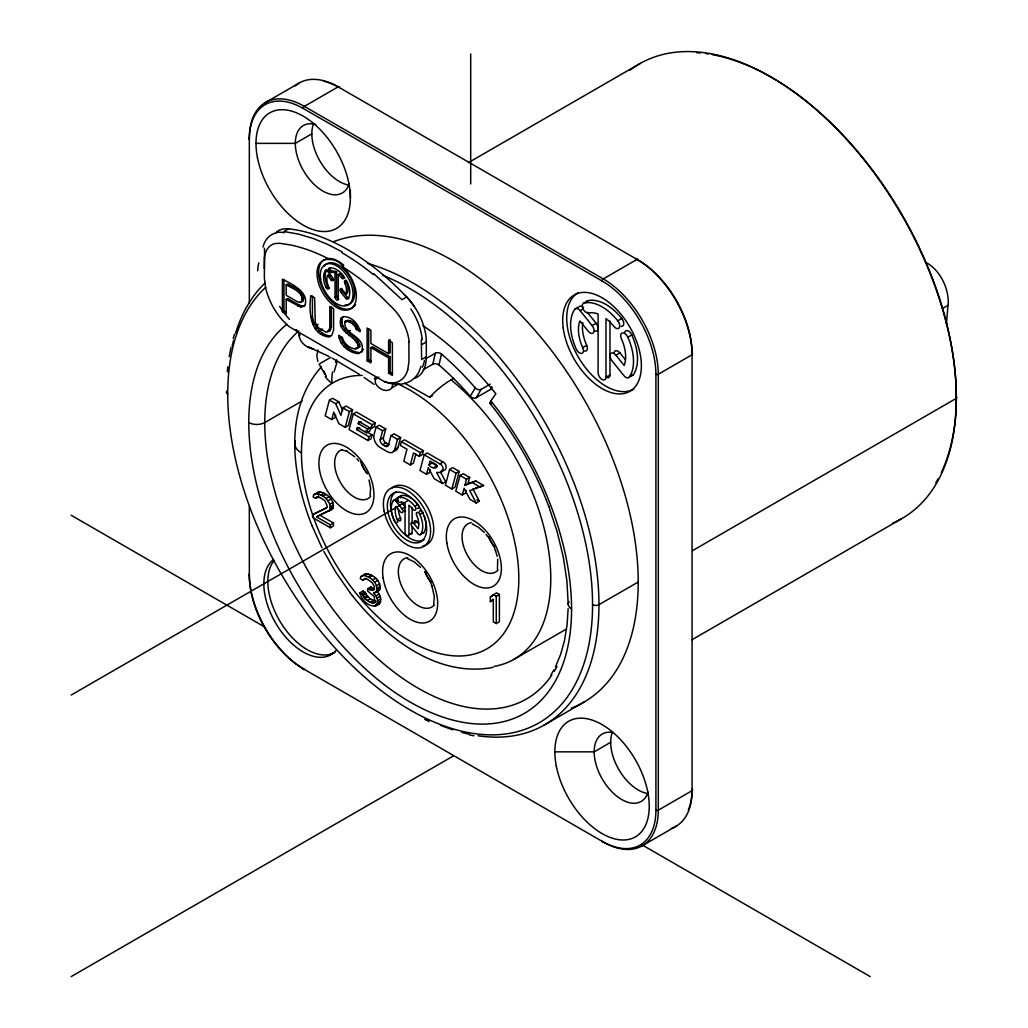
<?xml version="1.0" encoding="UTF-8"?>
<svg xmlns="http://www.w3.org/2000/svg" width="1028" height="1028" viewBox="0 0 1028 1028"><rect width="100%" height="100%" fill="white"/><g stroke="black" fill="none" stroke-linecap="round" stroke-linejoin="round"><path stroke-width="1.5" d="M350.368 197.864L350.368 190.296M276.673 231.853A44.487 25.687 60 0 1 288.688 228.846A222.446 128.436 60 0 1 406.664 296.951A44.487 25.687 60 0 1 426.324 341.977L426.324 356.806L421.608 359.53L421.339 339.831M712.327 54.612A260.778 150.563 60 0 1 956.04 384.896L956.233 404.274A260.778 150.563 60 0 1 941.301 472.507M568.137 608.64L567.083 624.844L564.475 640.662L560.62 654.438L555.48 666.825M264.479 258.041L264.363 277.997L265.532 287.236A44.114 25.327 59.9 0 0 289.472 326.853L383.855 381.324A45.103 30.673 50.3 0 0 420.837 366.405M946.415 323.871L948.009 305.355L942.509 308.528M227.291 371.815L227.792 366.906M264.582 249.341L264.312 268.719M229.218 356.703L230.992 347.438M334.074 371.853L336.709 363.128A23.091 11.655 -66.1 0 1 336.876 362.678M378.857 377.083C367.78 381.375 384.896 396.525 391.912 387.787L392.979 383.097M423.266 369.694L432.814 364.182L435.307 353.234A4.459 3.084 12.8 0 1 441.5 354.056A242.467 139.988 60 0 1 475.283 387.877A4.459 3.392 30.2 0 0 481.232 389.304L490.24 384.112M491.795 387.132L490.356 389.535L476.195 397.707A4.459 3.392 30.1 0 1 470.271 396.243A226.892 131.006 60 0 0 439.007 364.991L441.513 354.043M326.776 507.588L312.615 514.63L312.615 517.534L330.309 527.749L333.457 525.938L333.457 523.034L330.309 524.845L316.547 516.904L329.821 510.081C332.134 501.908 323.113 494.121 315.57 493.736L313.604 494.918L313.116 496.948L315.57 498.362L318.719 496.55M328.844 511.25L332.969 508.256C335.282 500.096 326.262 492.309 318.719 491.911L313.604 494.918M359.813 592.886L362.267 594.312L364.722 598.63L370.131 602.331L372.586 603.166L375.734 601.354L370.324 598.81L366.88 595.662L365.415 592.488L362.948 591.074L359.813 592.886C361.355 599.812 368.448 607.33 376.03 605.736C379.268 602.138 377.019 595.983 373.575 593.297L376.518 591.524C378.805 583.596 370.209 575.77 362.755 575.462L360.789 576.644L360.301 578.687L362.755 580.1L365.904 578.289M375.541 592.693L379.666 589.712C381.941 581.784 373.357 573.958 365.904 573.65L360.789 576.644M370.016 495.547L370.645 488.3L369.039 479.973M433.726 604.066L434.304 596.266L431.799 585.639M497.423 569.114L497.732 559.155M327.906 331.864L329.808 328.086L329.808 306.524L333.599 308.721L333.599 330.284L331.697 335.449L329.178 336.773C309.492 335.231 308.747 310.096 310.841 295.576L314.632 297.773L315.275 322.484L318.423 327.778L326.017 332.16L329.487 330.952L331.376 327.187L331.376 307.154M356.986 348.646L358.245 347.297C357.153 335.256 335.77 332.622 341.18 317.96L342.761 317.061C337.338 331.71 358.733 334.344 359.826 346.385C354.133 352.925 343.532 344.149 342.452 337.48L338.649 335.282C339.767 344.868 348.788 352.925 358.245 353.555L362.344 351.319L360.777 352.231L363.616 349.276M407.782 369.515L408.964 361.65L408.887 341.617M342.735 410.647L338.854 401.909L332.558 398.273L329.423 400.085L325.208 415.826L331.71 419.578L334.858 417.766L335.668 414.759M331.71 419.578L333.727 412.074L338.906 423.729L345.19 427.365L348.338 425.541L352.553 409.812L346.038 406.06L342.889 407.872L340.885 415.389L335.706 403.721L329.423 400.085M345.19 427.365L349.404 411.637L352.553 409.812M370.812 427.262L367.664 429.074L358.232 423.626L358.823 421.429L371.185 428.56L374.32 426.748L375.336 422.971L356.459 412.074L353.311 413.886L349.096 429.614L367.973 440.511L371.121 438.699L372.136 434.921L365.261 430.963M372.136 434.921L368.988 436.746L356.626 429.601L357.217 427.404L366.649 432.852L369.797 431.04L370.478 428.522M366.649 432.852L367.664 429.074M367.973 440.511L368.988 436.746M371.185 428.56L372.187 424.782L375.336 422.971M376.107 427.044L374.012 434.857A8.892 5.14 60 0 0 380.09 447.501L387.248 451.639A11.128 6.425 60 0 0 394.842 449.287L397.99 447.476L400.637 437.581L394.122 433.816L390.974 435.628L388.404 445.252A4.446 2.57 60 0 1 385.359 446.191L382.686 444.649A3.559 2.056 60 0 1 380.257 439.586L382.609 430.809L385.757 428.984L379.242 425.232L376.107 427.044L382.609 430.809M388.995 444.61A4.446 2.57 60 0 1 388.507 444.379L385.834 442.837A3.559 2.056 60 0 1 383.405 437.774L385.757 428.984M394.842 449.287L397.489 439.393L400.637 437.581M410.3 464.952L413.513 453.001L419.27 456.316L422.405 454.504L423.42 450.727L404.544 439.83L401.395 441.654L400.393 445.42L406.998 449.236L403.798 461.199L410.3 464.952L413.449 463.14L415.852 454.17M419.27 456.316L420.272 452.551L423.42 450.727M441.449 470.541C447.373 472.006 447.501 463.795 443.055 462.073L427.327 452.988L424.191 454.8L419.977 470.528L426.479 474.293L429.627 472.482L430.346 469.809M426.479 474.293L428.278 467.611L434.124 478.701L442.49 483.533L445.638 481.721L440.511 472.006M436.347 464.759C439.187 470.13 429.73 467.868 429.01 464.862L430.025 461.084L436.322 464.707M449.583 469.475L445.368 485.203L451.883 488.955L455.031 487.144L459.246 471.415L452.731 467.65L449.583 469.475L456.098 473.227L459.246 471.415M451.883 488.955L456.098 473.227M469.667 477.429L466.519 479.254L464.9 485.332L468.048 483.507L469.667 477.429L463.153 473.677L460.017 475.489L455.802 491.217L462.304 494.982L465.453 493.157L466.172 490.484M462.304 494.982L464.103 488.287L469.963 499.402L476.247 503.026L479.395 501.201L472.88 488.865M233.202 338.533L234.461 334.228M317.858 349.995L316.83 355.752L317.858 361.355M376.03 605.736C382.943 604.04 381.311 594.724 376.711 591.486L378.677 590.882M286.195 284.833C292.106 288.393 304.956 292.505 301.358 301.936L298.197 302.193L286.195 295.254L286.195 284.833L287.763 283.921C293.674 287.48 306.537 291.605 302.939 301.024L300.099 302.592M360.455 330.052L357.924 328.6C356.575 323.576 349.995 318.14 344.971 321.546C342.414 334.241 365.158 335.848 362.036 350.175M345.922 322.355L346.552 320.633M553.912 669.883L550.944 674.959M470.233 396.268L475.283 387.877M476.195 397.707L481.232 389.316M491.577 403.477A11.308 2.39 -38.8 0 1 490.819 400.92L495.856 393.75A242.467 139.988 60 0 0 422.881 325.645M315.57 498.362L318.654 495.984M362.755 580.1L365.21 578.623L367.677 579.458L372.097 582.593L374.552 586.911L372.586 590.419L367.677 588.736L367.677 591.049L374.064 596.484L375.04 601.688L372.586 603.166M321.507 366.739C282.533 409.915 292.312 476.092 312.024 525.771M303.26 306.498L305.162 304.815C308.657 291.374 291.592 284.036 282.404 279.153L282.404 311.857L286.195 314.041L286.195 299.431L287.763 298.531L299.148 305.098L302.309 306.228L304.828 305.599L300.729 307.128L286.195 299.431M490.369 596.96L496.46 592.796L499.402 594.492L499.402 621.747L496.267 623.559L493.311 621.85L493.311 599.247L490.369 601.598L490.369 596.96L493.504 595.148M316.752 493.093L318.719 491.911M363.938 574.832L365.904 573.65M296.694 329.808L295.807 330.502M453.656 378.33L447.835 381.825A22.77 4.819 -38.8 0 0 429.832 397.206M264.749 102.928L299.945 82.6M311.831 133.846L295.319 143.38L255.998 143.38M288.688 228.846L283.972 231.57L298.274 234.05L312.872 238.355L327.778 244.446L341.99 251.809M468.421 162.63L640.264 63.415M333.625 279.757A2.313 1.336 60 0 1 332.468 278.871L329.024 274.592L327.457 275.504A13.904 8.031 60 0 0 328.613 286.645A2.313 1.336 60 0 1 328.215 289.048A2.313 1.336 60 0 1 325.927 287.262A18.543 10.704 60 0 1 325.323 270.66L326.891 269.747A18.543 10.704 60 0 0 327.508 286.349A2.313 1.336 60 0 0 329.525 288.161M344.868 277.817A2.313 1.336 60 0 1 343.159 276.879A13.904 8.031 60 0 0 339.882 273.628L338.302 274.54A13.904 8.031 60 0 1 341.579 277.791A2.313 1.336 60 0 0 343.827 278.382A2.313 1.336 60 0 0 343.224 275.453A18.543 10.704 60 0 0 329.153 268.038A2.313 1.336 60 0 0 328.754 270.441A2.313 1.336 60 0 0 331.029 272.227L332.609 271.315A13.904 8.031 60 0 1 336.606 271.739L336.606 296.167A2.313 1.336 60 0 0 338.777 299.212M298.197 291.759L299.778 290.847M331.029 272.227A13.904 8.031 60 0 1 335.025 272.638L336.606 271.739M300.099 293.545L301.667 292.646M301.358 295.666L302.939 294.766M327.457 275.504L330.9 279.783L332.468 278.871M302.001 298.12L303.568 297.221M302.001 300.215L303.568 299.302M282.404 311.857L283.972 310.944L286.504 312.409M341.579 277.791L343.159 276.879M325.927 287.262L327.508 286.349M297.567 305.997L299.148 305.098M300.729 307.128L302.309 306.228M346.295 282.006A13.904 8.031 60 0 1 347.451 293.147L345.883 294.059A13.904 8.031 60 0 0 344.727 282.918L346.295 282.006A2.313 1.336 60 0 1 346.089 280.181M344.727 282.918A2.313 1.336 60 0 1 345.125 280.515A2.313 1.336 60 0 1 347.413 282.302A18.543 10.704 60 0 1 348.017 298.904A2.313 1.336 60 0 1 345.781 298.3L340.821 292.119L342.388 291.22A2.313 1.336 60 0 1 341.759 288.328M338.302 274.54L338.302 298.968A2.313 1.336 60 0 1 336.67 299.919A2.313 1.336 60 0 1 335.025 297.079L336.606 296.167M310.841 317.138L312.422 316.238L312.422 296.218M345.781 298.3L347.361 297.4A2.313 1.336 60 0 0 348.993 298.338M311.471 320.993L313.052 320.081L312.422 316.238M312.743 324.501L314.311 323.589L313.052 320.081M316.534 325.298L318.102 324.385M315.275 328.742L316.842 327.829C320.261 331.967 325.066 336.079 330.746 335.86L329.178 336.773M317.793 331.594L319.374 330.682M320.954 329.937L322.535 329.024M340.551 320.376L342.118 319.477M329.808 328.086L331.376 327.187M320.954 334.113L322.535 333.2M340.551 323.165L342.118 322.252M329.178 330.515L330.746 329.602M344.971 321.546L348.441 320.338M323.486 335.578L325.054 334.665M346.873 321.25L348.762 321.648L350.342 320.736M341.18 326.313L342.761 325.401M326.647 336.696L328.215 335.796M348.762 321.648L352.565 323.833L354.133 322.933M343.712 330.553L345.279 329.641M352.565 323.833L354.454 325.632L356.022 324.719M406.664 296.951L401.948 299.675L373.794 273.692M348.762 331.389L350.342 330.476M341.18 317.96L343.712 316.637C351.949 316.521 358.489 324.103 360.147 331.697L356.356 329.5L355.714 327.752L357.294 326.84M346.243 333.406L347.811 332.494M339.291 338.43L340.859 337.531C343.365 345.562 351.409 352.154 359.826 352.643L358.245 353.555M356.356 329.5L357.924 328.6M348.762 335.565L350.342 334.653M341.18 343.005L342.761 342.093M352.565 337.749L354.133 336.837M355.084 339.908L356.665 338.996M344.341 346.924L345.922 346.012M330.81 357.307L319.065 364.092L324.861 374.115M356.986 342.388L358.554 341.489M347.503 349.443L349.07 348.531M358.245 345.202L359.826 344.303M355.084 348.942L356.665 348.042M358.245 347.297L359.826 346.385M352.565 352.36L354.133 351.447M355.714 353.491L357.294 352.578M390.165 341.026L390.165 352.771L388.584 353.683L370.89 343.468L370.89 330.245L367.099 328.06L367.099 360.751L370.89 362.935L370.89 347.631L372.457 346.732L390.165 356.947L390.165 372.252L392.683 373.704M388.584 353.683L388.584 340.461L390.165 339.561M367.099 360.751L368.666 359.839L371.198 361.303M302.129 400.984L264.761 422.559A11.308 6.528 0 0 1 248.776 422.559M370.89 347.631L388.584 357.86L390.165 356.947M421.608 344.701L426.324 341.977M335.706 403.721L338.854 401.909M388.584 357.86L388.584 373.151L390.165 372.252M425.759 358.746L435.307 353.234M391.912 387.787L398.723 383.855M637.026 259.403L603.243 278.909A1.696 0.977 -60 0 0 602.048 280.978A76.162 43.973 60 0 1 655.903 374.256L655.903 810.167A76.162 43.973 60 0 1 602.048 841.264A1.696 0.977 -60 0 0 603.243 841.958A77.858 44.949 60 0 0 658.293 810.167L692.075 790.673L692.075 353.375A76.162 43.973 60 0 0 638.221 260.097A1.696 0.977 -60 0 0 637.026 259.403A77.858 44.949 60 0 1 692.075 354.75L658.293 374.256A1.696 0.977 0 0 1 655.903 374.256M358.232 423.626L361.381 421.814M356.626 429.601L359.774 427.789M609.977 321.019L609.977 374.924L605.98 377.225A5.564 3.212 60 0 1 602.048 379.499A5.564 3.212 60 0 1 598.103 372.689L598.103 314.028A33.371 19.275 60 0 0 588.504 313.026A5.564 3.212 60 0 1 583.03 308.747A5.564 3.212 60 0 1 583.994 302.977L587.99 300.677A44.5 25.687 60 0 1 621.773 318.474A5.564 3.212 60 0 1 623.726 323.897A5.564 3.212 60 0 1 621.208 326.326M574.793 309.261A5.564 3.212 60 0 1 580.165 310.7L592.115 325.58A5.564 3.212 60 0 1 593.554 332.609A5.564 3.212 60 0 1 588.183 331.17L579.92 320.89A33.371 19.275 60 0 0 582.709 347.631A5.564 3.212 60 0 1 581.745 353.401A5.564 3.212 60 0 1 576.271 349.122A44.5 25.687 60 0 1 574.793 309.261L578.79 306.961A5.564 3.212 60 0 1 583.506 307.668M432.467 395.664L429.691 397.271L404.621 383.213M580.165 310.7L582.825 309.171M380.257 439.586L383.405 437.774M382.686 444.649L385.834 442.837M592.115 325.58L596.111 323.267L587.142 312.114M385.359 446.191L388.507 444.379M317.536 493.71L320.685 491.885M583.994 302.977A44.5 25.687 60 0 1 617.777 320.787L621.773 318.474M320.98 495.111L324.116 493.299M322.946 496.254L326.082 494.429M582.709 347.631L586.705 345.331A33.371 19.275 60 0 1 582.812 322.612M325.889 498.529L329.037 496.717M327.855 500.829L331.003 499.004M329.821 504.273L332.969 502.461M330.309 506.881L333.457 505.069M330.309 508.038L333.457 506.226M316.547 516.904L318.654 515.696M627.825 337.21A5.564 3.212 60 0 0 622.338 332.931A5.564 3.212 60 0 0 621.375 338.7A33.371 19.275 60 0 1 624.163 365.441L615.926 355.2A5.564 3.212 60 0 0 610.555 353.76A5.564 3.212 60 0 0 611.994 360.802L623.919 375.631A5.564 3.212 60 0 0 629.29 377.07A44.5 25.687 60 0 0 627.825 337.21L631.809 334.897A5.564 3.212 60 0 0 627.735 330.72A5.564 3.212 60 0 0 624.716 332.622M329.821 510.081L332.969 508.256M615.926 355.2L619.923 352.9L625.409 359.723M429.01 464.862L432.158 463.037L437.401 465.992M433.726 467.586L437.118 465.864M424.191 454.8L439.92 463.885L443.055 462.073M412.112 526.567L412.112 532.748L408.964 534.56A2.776 1.606 60 0 1 406.998 535.691A2.776 1.606 60 0 1 405.032 532.286L405.032 502.962A16.679 9.637 60 0 0 400.226 502.461A2.776 1.606 60 0 1 397.489 500.328A2.776 1.606 60 0 1 397.977 497.449L401.126 495.624A22.243 12.837 60 0 1 418.01 504.53A2.776 1.606 60 0 1 418.949 507.485A2.776 1.606 60 0 1 417.291 508.333M393.377 500.585A2.776 1.606 60 0 1 396.063 501.304L402.038 508.744A2.776 1.606 60 0 1 402.758 512.252A2.776 1.606 60 0 1 400.072 511.533L395.934 506.393A16.679 9.637 60 0 0 397.335 519.77A2.776 1.606 60 0 1 396.847 522.648A2.776 1.606 60 0 1 394.109 520.515A22.243 12.837 60 0 1 393.377 500.585L396.525 498.773A2.776 1.606 60 0 1 398.376 498.709M396.063 501.304L398.157 500.096M71.176 695.069L407.474 500.906M629.29 377.07L633.287 374.757A44.5 25.687 60 0 0 631.809 334.897M402.038 508.744L405.186 506.92A2.776 1.606 60 0 1 405.533 507.421M397.977 497.449A22.243 12.837 60 0 1 414.862 506.341L418.01 504.53M397.335 519.77L400.483 517.945A16.679 9.637 60 0 1 398.363 509.554M464.9 485.332L475.9 481.027L483.61 485.473L469.732 490.69L476.247 503.026M419.887 514.553A2.776 1.606 60 0 0 417.137 512.419A2.776 1.606 60 0 0 416.661 515.298A16.679 9.637 60 0 1 418.049 528.662L413.937 523.548A2.776 1.606 60 0 0 411.251 522.828A2.776 1.606 60 0 0 411.971 526.349L417.933 533.763A2.776 1.606 60 0 0 420.619 534.483A22.243 12.837 60 0 0 419.887 514.553L423.022 512.741A2.776 1.606 60 0 0 420.863 510.608A2.776 1.606 60 0 0 419.45 511.867M413.937 523.548L417.085 521.736L418.73 523.779M420.619 534.483L423.767 532.658A22.243 12.837 60 0 0 424.243 515.799M364.722 575.436L367.87 573.624M368.165 576.849L371.314 575.025M369.142 577.415L372.29 575.603M372.586 579.985L375.734 578.16M374.552 582.272L377.7 580.46M367.677 588.736L370.812 586.924L372.779 588.055L369.643 589.866M376.518 585.729L379.666 583.917M362.267 594.312L365.415 592.488M362.755 595.752L365.904 593.94M372.586 590.419L374.68 589.198M377.006 588.324L380.154 586.513M377.006 589.494L380.154 587.669M363.745 597.474L366.88 595.662M373.575 593.297L379.666 589.712M364.722 598.63L367.87 596.805M367.176 600.622L370.324 598.81M376.03 595.88L379.178 594.068M370.131 602.331L373.28 600.506M377.006 598.18L380.154 596.369M377.507 600.789L380.656 598.977M373.575 603.153L375.67 601.945M377.507 603.102L380.656 601.29M374.552 606.045L380.154 602.742M330.052 654.592L332.751 653.024M493.311 594.608L496.267 596.317L499.402 594.492M490.369 601.598L493.504 599.787M638.221 582.015L598.951 604.682A4.523 2.609 0 0 1 592.552 604.682M692.448 550.7L956.336 398.35A1.696 0.977 0 0 0 956.336 396.962M513.627 659.526L566.479 629.007M71.176 976.6L453.335 755.965M543.979 725.19L583.853 702.175M692.05 639.712L901.183 518.96M610.696 742.293L594.184 751.841L554.85 751.841M641.459 846.211L676.655 825.882M300.125 334.987L299.071 335.591C300.047 343.108 306.897 347.58 313.746 349.186L307.616 346.796M301.667 301.679L302.939 301.024M312.615 514.63L326.377 508.089L327.367 506.341L324.912 500.867L320.479 497.732L316.547 497.192M331.98 509.425L319.695 515.092L333.457 523.034M468.048 483.507L475.9 481.027M475.553 488.017L483.61 485.473M493.144 667.365C436.707 678.146 385.294 637.206 352.373 595.649M379.178 603.911L375.734 604.246M327.585 331.26L329.487 330.952M341.9 449.891L347.207 451.421L346.59 451.125L354.763 456.779M469.655 734.994L473.947 735.765M309.235 347.413L310.79 347.708M407.551 558.731L414.13 561.802L420.555 567.366M473.253 524.344L472.533 524.126L478.303 527.171L484.252 532.401M312.165 348.62L328.986 356.433M439.92 463.885C444.61 465.761 444.006 474.088 437.928 472.353A24.723 14.276 60 0 0 436.63 472.43L442.49 483.533M424.667 719.343L429.177 721.502M377.52 377.674L377.674 377.764A4.446 2.493 42.9 0 0 374.41 379.114M332.237 358.181L359.466 374.398M638.221 260.097L338.161 86.853A77.858 44.949 60 0 0 295.113 85.941M323.486 81.148A76.162 43.973 60 0 1 339.356 87.547A1.696 0.977 -60 0 0 338.161 86.853L304.378 106.359A77.858 44.949 60 0 0 249.329 138.137A1.696 0.977 0 0 0 249.329 139.525A76.162 43.973 60 0 1 303.183 108.428L602.048 280.978M388.584 340.461L392.375 342.658L392.375 375.349L388.584 373.151M342.889 407.872L349.404 411.637M353.311 413.886L372.187 424.782M390.974 435.628L397.489 439.393M401.395 441.654L420.272 452.551M460.017 475.489L466.519 479.254M472.751 482.839L480.461 487.298M476.876 499.762L479.395 501.201M71.176 515.259L264.337 626.784M642.32 845.016L870.228 976.6M249.329 506.521L249.329 575.436A76.162 43.973 60 0 0 303.183 668.714L603.243 841.958M363.963 377.379L374.012 384.395M356.844 458.848L358.849 461.084M329.127 270.351L331.119 272.831M345.883 294.059L342.452 289.793A2.313 1.336 60 0 0 340.217 289.189A2.313 1.336 60 0 0 340.821 292.119M342.388 291.22L347.361 297.4M401.203 501.972L405.186 506.92M323.833 551.432L336.04 572.596L350.175 592.822M486.09 534.444L488.043 536.924M490.086 403.477L494.622 409.247M349.918 592.488L352.655 596.009M494.481 409.08C515.722 436.797 533.211 467.38 546.215 499.775M326.3 376.338L323.666 370.774M354.454 325.632L355.714 327.752M314.311 323.589L316.842 327.829M321.97 547.821L311.857 525.334M494.429 547.988L495.599 550.918M430.719 582.953L431.889 585.883M546.138 499.569L548.875 506.637M548.772 506.393L557.176 531.81L563.267 556.983L566.916 580.91L568.188 604.258M495.509 550.674L497.205 556.366M362.948 591.074L363.449 593.092M605.98 377.225L605.98 318.564A33.371 19.275 60 0 1 613.844 326.377A5.564 3.212 60 0 0 619.216 327.816A5.564 3.212 60 0 0 617.777 320.787M496.267 596.317L496.267 623.559M470.695 53.919L470.695 183.973M412.112 508.05L412.112 523.483M408.964 534.56L408.964 505.236A16.679 9.637 60 0 1 412.896 509.143A2.776 1.606 60 0 0 415.582 509.862A2.776 1.606 60 0 0 414.862 506.341M370.812 586.924L370.812 589.237M368.666 328.703L368.666 359.839M335.025 272.638L335.025 297.079M330.309 524.845L330.309 527.749M283.972 279.809L283.972 310.944M249.329 138.137L249.329 303.209M336.105 650.39A55.628 32.112 60 0 1 279.989 629.83A55.628 32.112 60 0 1 272.638 560.273M334.987 652.394A55.628 32.112 60 0 1 282.379 625.165A55.628 32.112 60 0 1 274.258 560.363M349.199 183.639A38.923 22.475 60 0 1 303.029 169.89A38.923 22.475 60 0 1 315.879 124.491M348.248 184.95A38.923 22.475 60 0 1 319.541 160.355A38.923 22.475 60 0 1 313.643 123.54M648.064 792.1A38.923 22.475 60 0 1 602.601 779.584A38.923 22.475 60 0 1 612.816 732.514M647.113 793.41A38.923 22.475 60 0 1 618.406 768.815A38.923 22.475 60 0 1 612.508 731.987M629.933 70.238A262.487 151.553 60 0 1 901.633 214.826A262.487 151.553 60 0 1 892.407 523.291M333.882 241.567A262.487 151.553 60 0 1 595.276 420.118A262.487 151.553 60 0 1 571.337 708.138M551.869 674.985A216.895 125.223 60 0 1 332.134 608.088A216.895 125.223 60 0 1 298.775 330.977M556.996 666.44A216.895 125.223 60 0 1 554.156 671.425M391.257 488.48A33.371 19.262 60 0 1 427.417 507.125A33.371 19.262 60 0 1 422.894 545.996M397.99 447.476A11.128 6.425 60 0 1 393.339 450.868M424.05 539.803A27.807 16.05 60 0 1 396.243 523.74A27.807 16.05 60 0 1 396.243 491.641M405.597 510.723A2.776 1.606 60 0 1 403.888 510.389M400.483 517.945A2.776 1.606 60 0 1 400.637 520.335A2.776 1.606 60 0 1 398.992 520.656M395.96 499.659A22.243 12.837 60 0 1 396.525 498.773M400.406 497.86A2.776 1.606 60 0 1 401.126 495.624M412.112 532.748A2.776 1.606 60 0 1 410.493 534.046M423.767 532.658A2.776 1.606 60 0 1 422.058 532.812M414.155 521.723A2.776 1.606 60 0 1 417.085 521.736M494.674 547.294A27.807 16.05 60 0 1 488.763 537.053M498.105 569.949A27.807 16.05 60 0 1 467.56 555.544A27.807 16.05 60 0 1 471.466 522.661M430.976 582.259A27.807 16.05 60 0 1 425.065 572.018M434.407 604.914A27.807 16.05 60 0 1 403.85 590.509A27.807 16.05 60 0 1 407.769 557.626M370.697 496.395A27.807 16.05 60 0 1 341.18 483.725A27.807 16.05 60 0 1 341.72 449.686M367.266 473.741A27.807 16.05 60 0 1 360.635 461.688M397.232 383.662A153.686 88.729 60 0 1 514.206 611.917A153.686 88.729 60 0 1 339.882 570.887A153.686 88.729 60 0 1 362.19 375.413M325.272 376.608A36.43 22.86 1.5 0 0 332.083 383.303A36.43 24.197 -59.7 0 1 332.507 372.11M301.461 452.962A22.603 13.043 0 0 1 295.319 441.063M335.578 362.357A18.029 9.162 -66.1 0 1 336.657 359.877M451.035 379.833A176.289 101.785 60 0 1 548.579 550.276A176.289 101.785 60 0 1 494.16 666.375M490.857 400.869A228.858 132.137 60 0 1 571.581 608.923A228.19 131.751 60 0 1 354.66 658.64A228.19 131.751 60 0 1 286.928 324.27M571.491 608.872A11.308 6.528 0 0 1 569.114 601.663M367.844 263.476A262.5 151.553 60 0 1 590.56 536.115A262.5 151.553 60 0 1 478.059 735.765M468.974 734.12A262.5 151.553 60 0 1 461.739 732.373M452.962 729.79A262.5 151.553 60 0 1 440.369 725.164M232.174 346.32A262.5 151.553 60 0 1 233.574 340.371M235.592 333.162A262.5 151.553 60 0 1 265.404 282.674M382.853 275.35A257.977 148.944 60 0 1 591.267 628.956A257.977 148.944 60 0 1 341.078 654.45A257.977 148.944 60 0 1 265.764 287.275M227.728 394.058A4.523 2.609 0 0 1 226.97 390.936M249.329 575.436A1.696 0.977 0 0 1 249.329 574.061A77.858 44.949 60 0 0 304.378 669.408A1.696 0.977 -60 0 1 303.183 668.714M655.903 810.167A1.696 0.977 0 0 0 658.293 810.167L658.293 374.256A77.858 44.949 60 0 0 603.243 278.909L304.378 106.359A1.696 0.977 -60 0 0 303.183 108.428M692.075 353.375A1.696 0.977 0 0 1 692.075 354.75M671.348 828.401A77.858 44.949 60 0 0 692.075 790.673A1.696 0.977 0 0 0 692.075 789.286A76.162 43.973 60 0 1 688.349 809.858M696.573 52.672A260.778 150.563 60 0 1 700.453 52.968M705.683 53.559A260.778 150.563 60 0 1 708.331 53.944M937.986 478.971A260.778 150.563 60 0 1 935.853 482.685M609.977 374.924A5.564 3.212 60 0 1 607.124 377.649M614.037 353.208A5.564 3.212 60 0 1 619.923 352.9M633.287 374.757A5.564 3.212 60 0 1 630.498 375.361M586.371 302.669A5.564 3.212 60 0 1 587.99 300.677M586.705 345.331A5.564 3.212 60 0 1 584.392 351.023M596.111 323.267A5.564 3.212 60 0 1 598.013 329.127A5.564 3.212 60 0 1 594.762 330.913M633.852 389.034A55.628 32.112 60 0 1 578.224 356.922A55.628 32.112 60 0 1 578.224 292.684M494.391 546.935A27.807 16.062 60 0 1 488.608 536.706M430.693 581.899A27.807 16.062 60 0 1 424.898 571.671M366.983 473.381A27.807 16.062 60 0 1 361.972 464.939M491.744 387.106A4.459 3.47 31.1 0 1 490.369 389.548M432.839 364.208A4.459 3.084 12.8 0 1 438.995 364.991M289.459 319.374A45.155 16.885 62.6 0 1 279.577 306.331M328.6 276.108A13.904 8.031 60 0 1 329.024 274.592M325.323 270.66A2.313 1.336 60 0 1 327.559 271.263L332.532 277.457A2.313 1.336 60 0 1 333.136 280.387A2.313 1.336 60 0 1 330.9 279.783M323.859 266.509A23.169 13.377 60 0 1 350.24 277.907A23.169 13.377 60 0 1 345.048 305.008M355.495 304.712A27.807 16.05 60 0 1 330.078 299.803A27.807 16.05 60 0 1 319.824 265.301A27.807 16.05 60 0 1 343.776 265.288M329.975 259.454A22.449 18.286 -72 0 1 343.378 267.306A27.807 16.05 60 0 1 352.45 307.436A27.807 16.05 60 0 1 320.89 289.228A27.807 16.05 60 0 1 329.962 259.57A211.627 122.178 60 0 0 289.986 244.87L279.86 243.289L275.157 243.533A33.95 19.596 60 0 0 272.626 244.381A35.646 20.586 60 0 0 267.871 248.313A35.248 20.354 60 0 0 264.453 258.028M343.378 267.319A214.248 123.694 60 0 1 377.289 293.147A202.657 116.999 60 0 1 382.429 297.889L393.583 308.991A36.044 20.804 60 0 1 409.105 341.707M426.324 356.806A44.487 25.687 60 0 1 414.477 378.368M257.732 270.814A42.366 22.462 66.3 0 1 258.812 262.872M264.337 249.213A44.243 28.424 50.8 0 1 264.466 248.288M262.962 247.106A44.474 27.203 55.4 0 1 276.403 232.816M276.262 232.559A44.114 25.263 58.1 0 1 284.268 232.701M342.003 252.798A222.446 127.883 59.8 0 1 373.601 274.694M404.274 294.753A44.165 31.855 65.4 0 1 414.053 306.331M410.827 308.978A44.474 26.754 60 0 1 422.161 339.471M421.698 339.356A44.153 21.549 64.8 0 1 421.776 340.088M424.487 360.43A42.354 32.575 29.3 0 1 422.354 367.176M407.808 369.54A44.127 25.482 60 0 1 383.894 381.542M332.609 271.315A2.313 1.336 60 0 1 330.695 270.197A2.313 1.336 60 0 1 330.104 267.755M295.768 329.949A4.446 2.57 60.2 0 1 299.225 335.693M926.241 262.667A33.5 21.665 66.9 0 1 948.112 305.406M257.385 157.323A66.73 38.524 60 0 0 335.938 228.756A66.73 38.524 60 0 0 316.226 125.789A66.73 38.524 60 0 0 257.385 157.323M556.251 765.783A66.73 38.524 60 0 0 634.79 837.216A66.73 38.524 60 0 0 615.091 734.249A66.73 38.524 60 0 0 556.251 765.783M384.099 510.877A33.371 19.262 60 0 0 423.369 546.6A33.371 19.262 60 0 0 413.513 495.111A33.371 19.262 60 0 0 384.099 510.877M387.684 510.685A27.807 16.05 60 0 0 419.874 542.129A27.807 16.05 60 0 0 413.423 499.788A27.807 16.05 60 0 0 387.684 510.685M383.11 577.864A38.923 22.475 60 0 0 428.162 621.889A38.923 22.475 60 0 0 419.141 562.624A38.923 22.475 60 0 0 383.11 577.864M446.82 542.9A38.923 22.475 60 0 0 491.872 586.924A38.923 22.475 60 0 0 482.852 527.66A38.923 22.475 60 0 0 446.82 542.9M319.412 469.346A38.923 22.475 60 0 0 364.465 513.37A38.923 22.475 60 0 0 355.444 454.093A38.923 22.475 60 0 0 319.412 469.346M563.203 327.906A55.628 32.112 60 0 0 626.836 392.735A55.628 32.112 60 0 0 616.093 308.85A55.628 32.112 60 0 0 563.203 327.906M320.582 279.076A23.169 13.377 60 0 0 347.4 305.277A23.169 13.377 60 0 0 342.028 269.991A23.169 13.377 60 0 0 320.582 279.076"/></g></svg>
